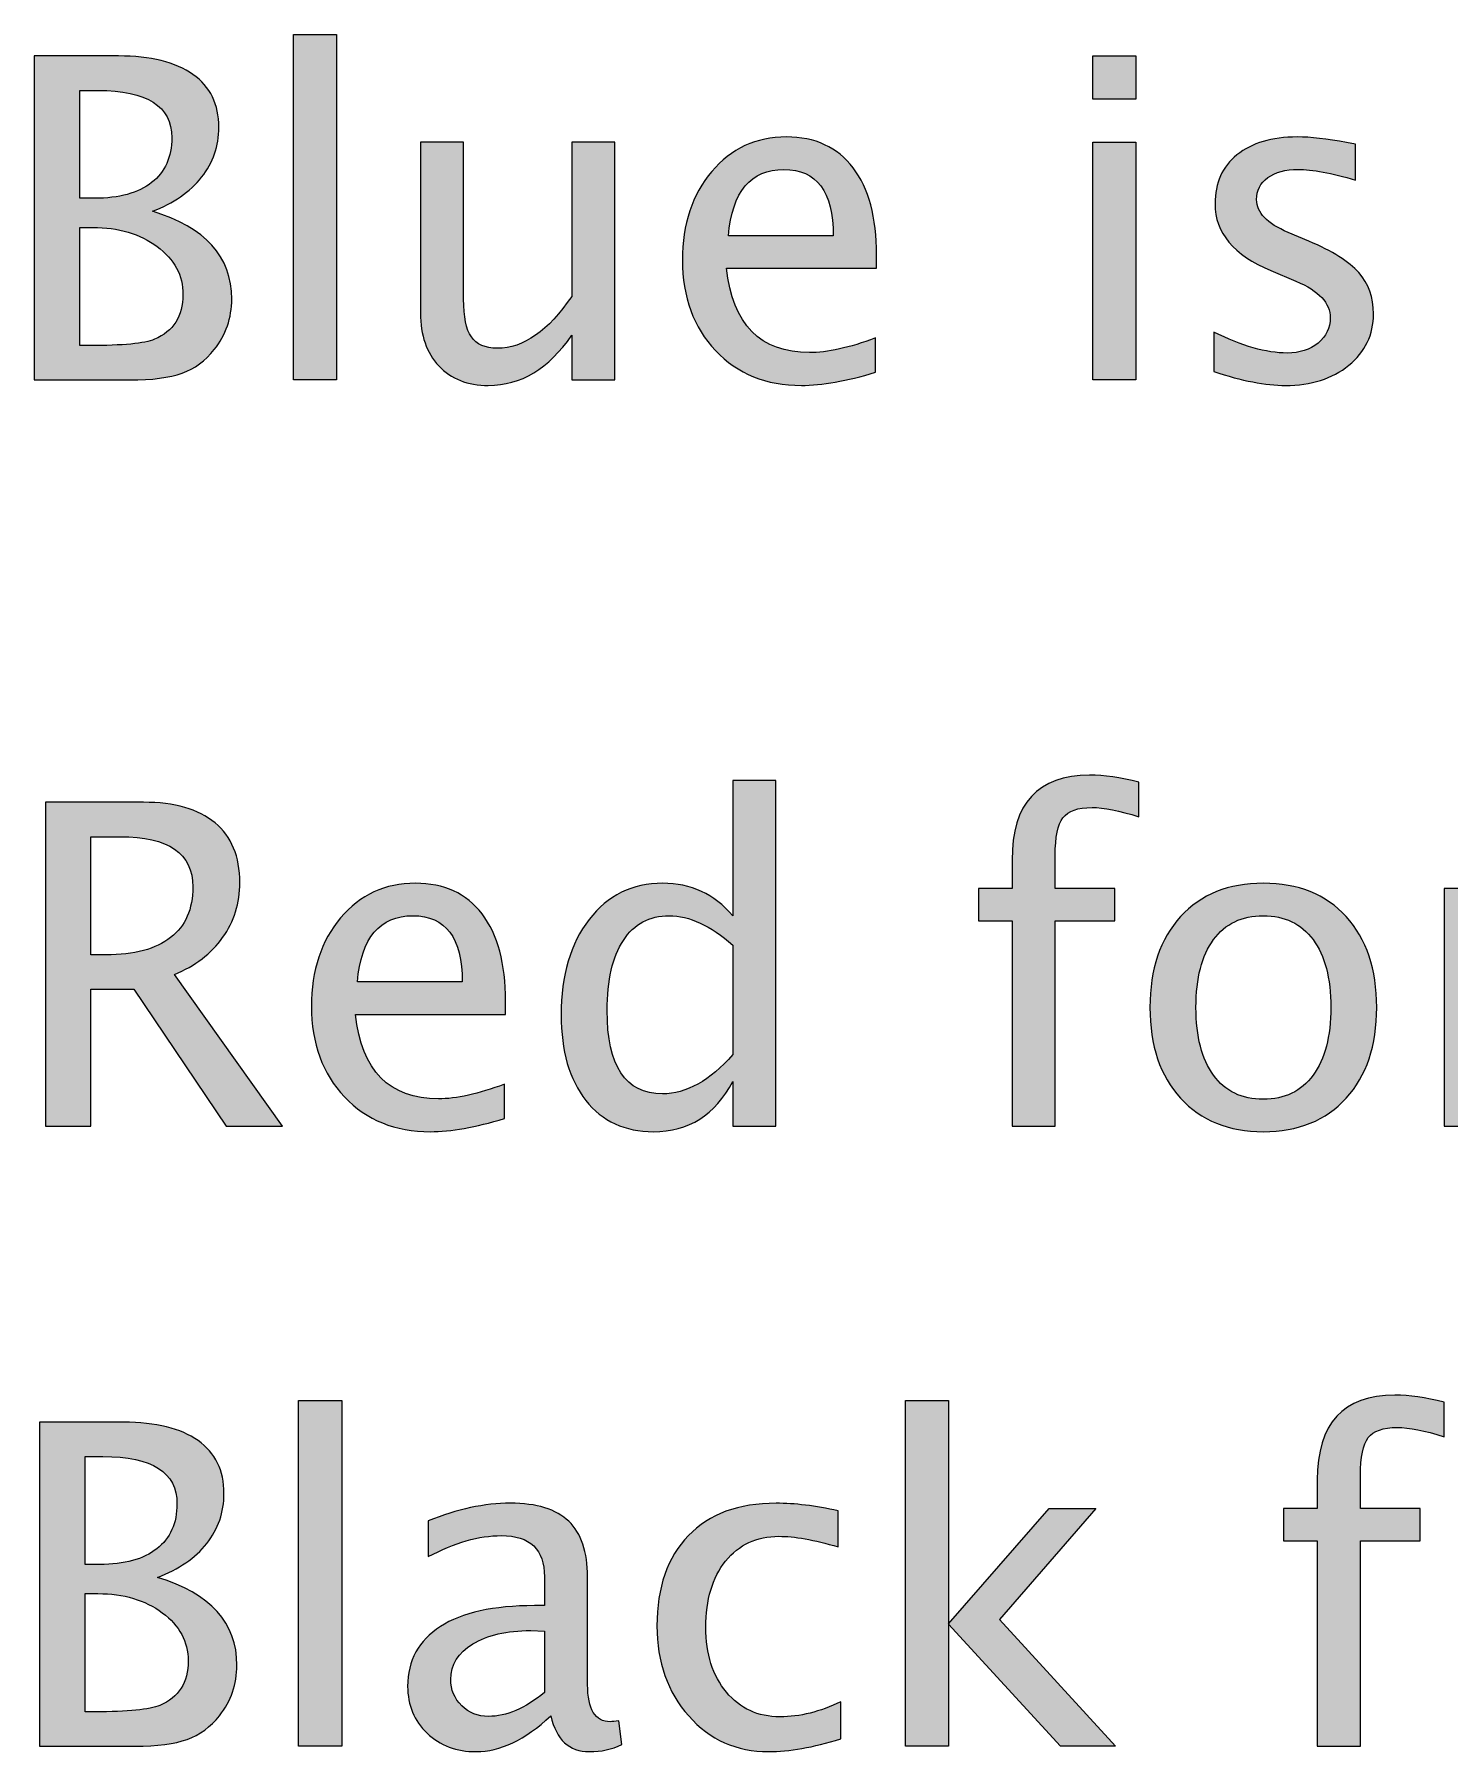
# Model space of a CAD drawing. Header units: inches. Extents: x 4 to 816, y 71 to 806.
# Drawn here: x 9.33 to 31.76, y 778.99 to 806.19 of the extents above; entities that cross this region are included whole.
import ezdxf

# ---------------------------------------------------------------- set-up
doc = ezdxf.new("R2010")
doc.units = ezdxf.units.IN
doc.header["$MEASUREMENT"] = 0
doc.layers.add('Layer 1', color=7, linetype='Continuous')

# ---------------------------------------------------------------- blocks, each defined once
blk = doc.blocks.new('block 338')
at = {"layer": 'Layer 1', "true_color": 0x00adef}
h = blk.add_hatch(color=140, dxfattribs=at)
h.dxf.hatch_style = 2
h.paths.add_polyline_path([(13.438, 800.718), (13.438, 806.194), (14.121, 806.194), (14.121, 800.718)])
h = blk.add_hatch(color=140, dxfattribs=at)
h.dxf.hatch_style = 2
edge = h.paths.add_edge_path()
edge.add_spline(control_points=[(9.332, 800.718), (9.332, 800.718), (9.332, 805.851), (9.332, 805.851), (9.332, 805.851), (10.664, 805.851), (10.664, 805.851), (11.177, 805.851), (11.571, 805.754), (11.845, 805.559), (12.119, 805.365), (12.256, 805.085), (12.256, 804.72), (12.256, 804.424), (12.164, 804.161), (11.982, 803.93), (11.799, 803.698), (11.539, 803.519), (11.202, 803.392), (12.041, 803.135), (12.46, 802.672), (12.46, 802.001), (12.46, 801.701), (12.368, 801.434), (12.183, 801.2), (12.042, 801.022), (11.872, 800.898), (11.673, 800.826), (11.474, 800.754), (11.198, 800.718), (10.844, 800.718), (10.844, 800.718), (9.332, 800.718), (9.332, 800.718)], knot_values=[0, 0, 0, 0, 1, 1, 1, 2, 2, 2, 3, 3, 3, 4, 4, 4, 5, 5, 5, 6, 6, 6, 7, 7, 7, 8, 8, 8, 9, 9, 9, 10, 10, 10, 11, 11, 11, 11], degree=3, periodic=1)
edge = h.paths.add_edge_path()
edge.add_spline(control_points=[(10.054, 803.597), (10.054, 803.597), (10.286, 803.597), (10.286, 803.597), (10.677, 803.597), (10.978, 803.68), (11.191, 803.847), (11.404, 804.013), (11.51, 804.25), (11.51, 804.557), (11.51, 805.057), (11.12, 805.306), (10.338, 805.306), (10.338, 805.306), (10.054, 805.306), (10.054, 805.306), (10.054, 805.306), (10.054, 803.597), (10.054, 803.597)], knot_values=[0, 0, 0, 0, 1, 1, 1, 2, 2, 2, 3, 3, 3, 4, 4, 4, 5, 5, 5, 6, 6, 6, 6], degree=3, periodic=1)
edge = h.paths.add_edge_path()
edge.add_spline(control_points=[(10.054, 801.263), (10.054, 801.263), (10.202, 801.263), (10.202, 801.263), (10.735, 801.263), (11.08, 801.296), (11.237, 801.363), (11.537, 801.49), (11.687, 801.726), (11.687, 802.071), (11.687, 802.376), (11.551, 802.63), (11.279, 802.832), (11.007, 803.034), (10.666, 803.135), (10.258, 803.135), (10.258, 803.135), (10.054, 803.135), (10.054, 803.135), (10.054, 803.135), (10.054, 801.263), (10.054, 801.263)], knot_values=[0, 0, 0, 0, 1, 1, 1, 2, 2, 2, 3, 3, 3, 4, 4, 4, 5, 5, 5, 6, 6, 6, 7, 7, 7, 7], degree=3, periodic=1)
h = blk.add_hatch(color=140, dxfattribs=at)
h.dxf.hatch_style = 2
h.paths.add_polyline_path([(26.103, 805.168), (26.103, 805.851), (26.786, 805.851), (26.786, 805.168)])
h.paths.add_polyline_path([(26.103, 800.718), (26.103, 804.485), (26.786, 804.485), (26.786, 800.718)])
h = blk.add_hatch(color=140, dxfattribs=at)
h.dxf.hatch_style = 2
edge = h.paths.add_edge_path()
edge.add_spline(control_points=[(22.659, 800.84), (22.202, 800.701), (21.81, 800.632), (21.484, 800.632), (20.927, 800.632), (20.473, 800.816), (20.124, 801.184), (19.775, 801.553), (19.601, 802.03), (19.601, 802.617), (19.601, 803.187), (19.755, 803.655), (20.064, 804.02), (20.372, 804.385), (20.767, 804.568), (21.248, 804.568), (21.703, 804.568), (22.055, 804.405), (22.304, 804.08), (22.552, 803.756), (22.677, 803.295), (22.677, 802.699), (22.677, 802.699), (22.673, 802.491), (22.673, 802.491), (22.673, 802.491), (20.298, 802.491), (20.298, 802.491), (20.397, 801.598), (20.835, 801.152), (21.612, 801.152), (21.896, 801.152), (22.245, 801.229), (22.659, 801.384), (22.659, 801.384), (22.659, 800.84), (22.659, 800.84)], knot_values=[0, 0, 0, 0, 1, 1, 1, 2, 2, 2, 3, 3, 3, 4, 4, 4, 5, 5, 5, 6, 6, 6, 7, 7, 7, 8, 8, 8, 9, 9, 9, 10, 10, 10, 11, 11, 11, 12, 12, 12, 12], degree=3, periodic=1)
edge = h.paths.add_edge_path()
edge.add_spline(control_points=[(20.329, 803.004), (20.329, 803.004), (21.99, 803.004), (21.99, 803.004), (21.99, 803.704), (21.729, 804.054), (21.206, 804.054), (20.681, 804.054), (20.389, 803.704), (20.329, 803.004)], knot_values=[0, 0, 0, 0, 1, 1, 1, 2, 2, 2, 3, 3, 3, 3], degree=3, periodic=1)
h = blk.add_hatch(color=140, dxfattribs=at)
h.dxf.hatch_style = 2
edge = h.paths.add_edge_path()
edge.add_spline(control_points=[(28.017, 800.85), (28.017, 800.85), (28.017, 801.478), (28.017, 801.478), (28.463, 801.256), (28.852, 801.145), (29.182, 801.145), (29.379, 801.145), (29.542, 801.198), (29.671, 801.304), (29.801, 801.411), (29.865, 801.544), (29.865, 801.703), (29.865, 801.937), (29.684, 802.13), (29.321, 802.282), (29.321, 802.282), (28.922, 802.452), (28.922, 802.452), (28.333, 802.697), (28.038, 803.05), (28.038, 803.51), (28.038, 803.838), (28.154, 804.097), (28.386, 804.285), (28.619, 804.474), (28.937, 804.568), (29.342, 804.568), (29.552, 804.568), (29.812, 804.539), (30.122, 804.481), (30.122, 804.481), (30.264, 804.453), (30.264, 804.453), (30.264, 804.453), (30.264, 803.884), (30.264, 803.884), (29.883, 803.998), (29.579, 804.054), (29.352, 804.054), (29.153, 804.054), (28.994, 804.011), (28.875, 803.924), (28.756, 803.838), (28.697, 803.721), (28.697, 803.576), (28.697, 803.37), (28.863, 803.197), (29.196, 803.056), (29.196, 803.056), (29.526, 802.917), (29.526, 802.917), (29.898, 802.76), (30.161, 802.594), (30.316, 802.419), (30.471, 802.245), (30.549, 802.027), (30.549, 801.766), (30.549, 801.435), (30.418, 801.164), (30.157, 800.951), (29.895, 800.738), (29.561, 800.632), (29.154, 800.632), (28.842, 800.632), (28.463, 800.705), (28.017, 800.85)], knot_values=[0, 0, 0, 0, 1, 1, 1, 2, 2, 2, 3, 3, 3, 4, 4, 4, 5, 5, 5, 6, 6, 6, 7, 7, 7, 8, 8, 8, 9, 9, 9, 10, 10, 10, 11, 11, 11, 12, 12, 12, 13, 13, 13, 14, 14, 14, 15, 15, 15, 16, 16, 16, 17, 17, 17, 18, 18, 18, 19, 19, 19, 20, 20, 20, 21, 21, 21, 22, 22, 22, 22], degree=3, periodic=1)
h = blk.add_hatch(color=140, dxfattribs=at)
h.dxf.hatch_style = 2
edge = h.paths.add_edge_path()
edge.add_spline(control_points=[(17.846, 800.718), (17.846, 800.718), (17.846, 801.426), (17.846, 801.426), (17.483, 800.897), (17.043, 800.632), (16.525, 800.632), (16.196, 800.632), (15.935, 800.735), (15.741, 800.942), (15.547, 801.149), (15.45, 801.428), (15.45, 801.779), (15.45, 801.779), (15.45, 804.485), (15.45, 804.485), (15.45, 804.485), (16.133, 804.485), (16.133, 804.485), (16.133, 804.485), (16.133, 802.001), (16.133, 802.001), (16.133, 801.72), (16.174, 801.519), (16.256, 801.4), (16.338, 801.281), (16.475, 801.221), (16.667, 801.221), (17.083, 801.221), (17.476, 801.495), (17.846, 802.043), (17.846, 802.043), (17.846, 804.485), (17.846, 804.485), (17.846, 804.485), (18.529, 804.485), (18.529, 804.485), (18.529, 804.485), (18.529, 800.718), (18.529, 800.718), (18.529, 800.718), (17.846, 800.718), (17.846, 800.718)], knot_values=[0, 0, 0, 0, 1, 1, 1, 2, 2, 2, 3, 3, 3, 4, 4, 4, 5, 5, 5, 6, 6, 6, 7, 7, 7, 8, 8, 8, 9, 9, 9, 10, 10, 10, 11, 11, 11, 12, 12, 12, 13, 13, 13, 14, 14, 14, 14], degree=3, periodic=1)
at = {"layer": 'Layer 1', "lineweight": 0}
for points in [[(13.438, 800.718), (13.438, 806.194), (14.121, 806.194), (14.121, 800.718), (13.438, 800.718)], [(26.103, 805.168), (26.103, 805.851), (26.786, 805.851), (26.786, 805.168), (26.103, 805.168)], [(26.103, 800.718), (26.103, 804.485), (26.786, 804.485), (26.786, 800.718), (26.103, 800.718)]]:
    blk.add_lwpolyline(points, dxfattribs=at)
for points, knots in [([(9.332, 800.718), (9.332, 800.718), (9.332, 805.851), (9.332, 805.851), (9.332, 805.851), (10.664, 805.851), (10.664, 805.851), (11.177, 805.851), (11.571, 805.754), (11.845, 805.559), (12.119, 805.365), (12.256, 805.085), (12.256, 804.72), (12.256, 804.424), (12.164, 804.161), (11.982, 803.93), (11.799, 803.698), (11.539, 803.519), (11.202, 803.392), (12.041, 803.135), (12.46, 802.672), (12.46, 802.001), (12.46, 801.701), (12.368, 801.434), (12.183, 801.2), (12.042, 801.022), (11.872, 800.898), (11.673, 800.826), (11.474, 800.754), (11.198, 800.718), (10.844, 800.718), (10.844, 800.718), (9.332, 800.718), (9.332, 800.718)], [0, 0, 0, 0, 1, 1, 1, 2, 2, 2, 3, 3, 3, 4, 4, 4, 5, 5, 5, 6, 6, 6, 7, 7, 7, 8, 8, 8, 9, 9, 9, 10, 10, 10, 11, 11, 11, 11]), ([(10.054, 803.597), (10.054, 803.597), (10.286, 803.597), (10.286, 803.597), (10.677, 803.597), (10.978, 803.68), (11.191, 803.847), (11.404, 804.013), (11.51, 804.25), (11.51, 804.557), (11.51, 805.057), (11.12, 805.306), (10.338, 805.306), (10.338, 805.306), (10.054, 805.306), (10.054, 805.306), (10.054, 805.306), (10.054, 803.597), (10.054, 803.597)], [0, 0, 0, 0, 1, 1, 1, 2, 2, 2, 3, 3, 3, 4, 4, 4, 5, 5, 5, 6, 6, 6, 6]), ([(22.659, 800.84), (22.202, 800.701), (21.81, 800.632), (21.484, 800.632), (20.927, 800.632), (20.473, 800.816), (20.124, 801.184), (19.775, 801.553), (19.601, 802.03), (19.601, 802.617), (19.601, 803.187), (19.755, 803.655), (20.064, 804.02), (20.372, 804.385), (20.767, 804.568), (21.248, 804.568), (21.703, 804.568), (22.055, 804.405), (22.304, 804.08), (22.552, 803.756), (22.677, 803.295), (22.677, 802.699), (22.677, 802.699), (22.673, 802.491), (22.673, 802.491), (22.673, 802.491), (20.298, 802.491), (20.298, 802.491), (20.397, 801.598), (20.835, 801.152), (21.612, 801.152), (21.896, 801.152), (22.245, 801.229), (22.659, 801.384), (22.659, 801.384), (22.659, 800.84), (22.659, 800.84)], [0, 0, 0, 0, 1, 1, 1, 2, 2, 2, 3, 3, 3, 4, 4, 4, 5, 5, 5, 6, 6, 6, 7, 7, 7, 8, 8, 8, 9, 9, 9, 10, 10, 10, 11, 11, 11, 12, 12, 12, 12]), ([(28.017, 800.85), (28.017, 800.85), (28.017, 801.478), (28.017, 801.478), (28.463, 801.256), (28.852, 801.145), (29.182, 801.145), (29.379, 801.145), (29.542, 801.198), (29.671, 801.304), (29.801, 801.411), (29.865, 801.544), (29.865, 801.703), (29.865, 801.937), (29.684, 802.13), (29.321, 802.282), (29.321, 802.282), (28.922, 802.452), (28.922, 802.452), (28.333, 802.697), (28.038, 803.05), (28.038, 803.51), (28.038, 803.838), (28.154, 804.097), (28.386, 804.285), (28.619, 804.474), (28.937, 804.568), (29.342, 804.568), (29.552, 804.568), (29.812, 804.539), (30.122, 804.481), (30.122, 804.481), (30.264, 804.453), (30.264, 804.453), (30.264, 804.453), (30.264, 803.884), (30.264, 803.884), (29.883, 803.998), (29.579, 804.054), (29.352, 804.054), (29.153, 804.054), (28.994, 804.011), (28.875, 803.924), (28.756, 803.838), (28.697, 803.721), (28.697, 803.576), (28.697, 803.37), (28.863, 803.197), (29.196, 803.056), (29.196, 803.056), (29.526, 802.917), (29.526, 802.917), (29.898, 802.76), (30.161, 802.594), (30.316, 802.419), (30.471, 802.245), (30.549, 802.027), (30.549, 801.766), (30.549, 801.435), (30.418, 801.164), (30.157, 800.951), (29.895, 800.738), (29.561, 800.632), (29.154, 800.632), (28.842, 800.632), (28.463, 800.705), (28.017, 800.85)], [0, 0, 0, 0, 1, 1, 1, 2, 2, 2, 3, 3, 3, 4, 4, 4, 5, 5, 5, 6, 6, 6, 7, 7, 7, 8, 8, 8, 9, 9, 9, 10, 10, 10, 11, 11, 11, 12, 12, 12, 13, 13, 13, 14, 14, 14, 15, 15, 15, 16, 16, 16, 17, 17, 17, 18, 18, 18, 19, 19, 19, 20, 20, 20, 21, 21, 21, 22, 22, 22, 22]), ([(17.846, 800.718), (17.846, 800.718), (17.846, 801.426), (17.846, 801.426), (17.483, 800.897), (17.043, 800.632), (16.525, 800.632), (16.196, 800.632), (15.935, 800.735), (15.741, 800.942), (15.547, 801.149), (15.45, 801.428), (15.45, 801.779), (15.45, 801.779), (15.45, 804.485), (15.45, 804.485), (15.45, 804.485), (16.133, 804.485), (16.133, 804.485), (16.133, 804.485), (16.133, 802.001), (16.133, 802.001), (16.133, 801.72), (16.174, 801.519), (16.256, 801.4), (16.338, 801.281), (16.475, 801.221), (16.667, 801.221), (17.083, 801.221), (17.476, 801.495), (17.846, 802.043), (17.846, 802.043), (17.846, 804.485), (17.846, 804.485), (17.846, 804.485), (18.529, 804.485), (18.529, 804.485), (18.529, 804.485), (18.529, 800.718), (18.529, 800.718), (18.529, 800.718), (17.846, 800.718), (17.846, 800.718)], [0, 0, 0, 0, 1, 1, 1, 2, 2, 2, 3, 3, 3, 4, 4, 4, 5, 5, 5, 6, 6, 6, 7, 7, 7, 8, 8, 8, 9, 9, 9, 10, 10, 10, 11, 11, 11, 12, 12, 12, 13, 13, 13, 14, 14, 14, 14]), ([(20.329, 803.004), (20.329, 803.004), (21.99, 803.004), (21.99, 803.004), (21.99, 803.704), (21.729, 804.054), (21.206, 804.054), (20.681, 804.054), (20.389, 803.704), (20.329, 803.004)], [0, 0, 0, 0, 1, 1, 1, 2, 2, 2, 3, 3, 3, 3]), ([(10.054, 801.263), (10.054, 801.263), (10.202, 801.263), (10.202, 801.263), (10.735, 801.263), (11.08, 801.296), (11.237, 801.363), (11.537, 801.49), (11.687, 801.726), (11.687, 802.071), (11.687, 802.376), (11.551, 802.63), (11.279, 802.832), (11.007, 803.034), (10.666, 803.135), (10.258, 803.135), (10.258, 803.135), (10.054, 803.135), (10.054, 803.135), (10.054, 803.135), (10.054, 801.263), (10.054, 801.263)], [0, 0, 0, 0, 1, 1, 1, 2, 2, 2, 3, 3, 3, 4, 4, 4, 5, 5, 5, 6, 6, 6, 7, 7, 7, 7])]:
    blk.add_open_spline(points, degree=3, knots=knots, dxfattribs=at)
blk = doc.blocks.new('block 337')
at = {"layer": 'Layer 1'}
blk.add_blockref('block 338', (0, 0), dxfattribs=at)
blk = doc.blocks.new('block 340')
at = {"layer": 'Layer 1', "true_color": 0xed1c24}
h = blk.add_hatch(color=240, dxfattribs=at)
h.dxf.hatch_style = 2
edge = h.paths.add_edge_path()
edge.add_spline(control_points=[(24.823, 788.896), (24.823, 788.896), (24.823, 792.148), (24.823, 792.148), (24.823, 792.148), (24.289, 792.148), (24.289, 792.148), (24.289, 792.148), (24.289, 792.662), (24.289, 792.662), (24.289, 792.662), (24.823, 792.662), (24.823, 792.662), (24.823, 792.662), (24.823, 793.112), (24.823, 793.112), (24.823, 794.009), (25.232, 794.458), (26.051, 794.458), (26.279, 794.458), (26.539, 794.42), (26.831, 794.344), (26.831, 794.344), (26.831, 793.799), (26.831, 793.799), (26.522, 793.896), (26.276, 793.945), (26.09, 793.945), (25.865, 793.945), (25.712, 793.891), (25.629, 793.783), (25.547, 793.676), (25.506, 793.476), (25.506, 793.185), (25.506, 793.185), (25.506, 792.662), (25.506, 792.662), (25.506, 792.662), (26.449, 792.662), (26.449, 792.662), (26.449, 792.662), (26.449, 792.148), (26.449, 792.148), (26.449, 792.148), (25.506, 792.148), (25.506, 792.148), (25.506, 792.148), (25.506, 788.896), (25.506, 788.896), (25.506, 788.896), (24.823, 788.896), (24.823, 788.896)], knot_values=[0, 0, 0, 0, 1, 1, 1, 2, 2, 2, 3, 3, 3, 4, 4, 4, 5, 5, 5, 6, 6, 6, 7, 7, 7, 8, 8, 8, 9, 9, 9, 10, 10, 10, 11, 11, 11, 12, 12, 12, 13, 13, 13, 14, 14, 14, 15, 15, 15, 16, 16, 16, 17, 17, 17, 17], degree=3, periodic=1)
h = blk.add_hatch(color=240, dxfattribs=at)
h.dxf.hatch_style = 2
edge = h.paths.add_edge_path()
edge.add_spline(control_points=[(20.398, 788.896), (20.398, 788.896), (20.398, 789.603), (20.398, 789.603), (20.12, 789.074), (19.701, 788.809), (19.141, 788.809), (18.687, 788.809), (18.33, 788.974), (18.07, 789.305), (17.809, 789.635), (17.679, 790.087), (17.679, 790.661), (17.679, 791.287), (17.827, 791.791), (18.122, 792.172), (18.417, 792.554), (18.805, 792.745), (19.287, 792.745), (19.734, 792.745), (20.104, 792.574), (20.398, 792.231), (20.398, 792.231), (20.398, 794.371), (20.398, 794.371), (20.398, 794.371), (21.081, 794.371), (21.081, 794.371), (21.081, 794.371), (21.081, 788.896), (21.081, 788.896), (21.081, 788.896), (20.398, 788.896), (20.398, 788.896)], knot_values=[0, 0, 0, 0, 1, 1, 1, 2, 2, 2, 3, 3, 3, 4, 4, 4, 5, 5, 5, 6, 6, 6, 7, 7, 7, 8, 8, 8, 9, 9, 9, 10, 10, 10, 11, 11, 11, 11], degree=3, periodic=1)
edge = h.paths.add_edge_path()
edge.add_spline(control_points=[(20.398, 791.764), (20.044, 792.075), (19.708, 792.231), (19.391, 792.231), (19.078, 792.231), (18.836, 792.101), (18.664, 791.84), (18.493, 791.579), (18.407, 791.209), (18.407, 790.73), (18.407, 789.849), (18.699, 789.409), (19.283, 789.409), (19.663, 789.409), (20.034, 789.616), (20.398, 790.03), (20.398, 790.03), (20.398, 791.764), (20.398, 791.764)], knot_values=[0, 0, 0, 0, 1, 1, 1, 2, 2, 2, 3, 3, 3, 4, 4, 4, 5, 5, 5, 6, 6, 6, 6], degree=3, periodic=1)
h = blk.add_hatch(color=240, dxfattribs=at)
h.dxf.hatch_style = 2
edge = h.paths.add_edge_path()
edge.add_spline(control_points=[(9.509, 788.896), (9.509, 788.896), (9.509, 794.028), (9.509, 794.028), (9.509, 794.028), (11.063, 794.028), (11.063, 794.028), (11.555, 794.028), (11.932, 793.919), (12.195, 793.702), (12.457, 793.485), (12.588, 793.169), (12.588, 792.755), (12.588, 792.429), (12.498, 792.139), (12.316, 791.885), (12.135, 791.631), (11.88, 791.435), (11.552, 791.299), (11.552, 791.299), (13.265, 788.896), (13.265, 788.896), (13.265, 788.896), (12.37, 788.896), (12.37, 788.896), (12.37, 788.896), (10.908, 791.066), (10.908, 791.066), (10.908, 791.066), (10.23, 791.066), (10.23, 791.066), (10.23, 791.066), (10.23, 788.896), (10.23, 788.896), (10.23, 788.896), (9.509, 788.896), (9.509, 788.896)], knot_values=[0, 0, 0, 0, 1, 1, 1, 2, 2, 2, 3, 3, 3, 4, 4, 4, 5, 5, 5, 6, 6, 6, 7, 7, 7, 8, 8, 8, 9, 9, 9, 10, 10, 10, 11, 11, 11, 12, 12, 12, 12], degree=3, periodic=1)
edge = h.paths.add_edge_path()
edge.add_spline(control_points=[(10.23, 791.611), (10.23, 791.611), (10.467, 791.611), (10.467, 791.611), (10.916, 791.611), (11.258, 791.702), (11.492, 791.885), (11.726, 792.067), (11.843, 792.334), (11.843, 792.686), (11.843, 793.217), (11.458, 793.483), (10.689, 793.483), (10.689, 793.483), (10.23, 793.483), (10.23, 793.483), (10.23, 793.483), (10.23, 791.611), (10.23, 791.611)], knot_values=[0, 0, 0, 0, 1, 1, 1, 2, 2, 2, 3, 3, 3, 4, 4, 4, 5, 5, 5, 6, 6, 6, 6], degree=3, periodic=1)
h = blk.add_hatch(color=240, dxfattribs=at)
h.dxf.hatch_style = 2
edge = h.paths.add_edge_path()
edge.add_spline(control_points=[(16.781, 789.017), (16.323, 788.878), (15.931, 788.809), (15.605, 788.809), (15.048, 788.809), (14.595, 788.993), (14.246, 789.361), (13.897, 789.73), (13.723, 790.207), (13.723, 790.794), (13.723, 791.365), (13.877, 791.832), (14.185, 792.197), (14.494, 792.562), (14.889, 792.745), (15.37, 792.745), (15.825, 792.745), (16.177, 792.582), (16.426, 792.258), (16.674, 791.933), (16.798, 791.472), (16.798, 790.876), (16.798, 790.876), (16.795, 790.668), (16.795, 790.668), (16.795, 790.668), (14.419, 790.668), (14.419, 790.668), (14.519, 789.775), (14.957, 789.329), (15.734, 789.329), (16.018, 789.329), (16.367, 789.406), (16.781, 789.561), (16.781, 789.561), (16.781, 789.017), (16.781, 789.017)], knot_values=[0, 0, 0, 0, 1, 1, 1, 2, 2, 2, 3, 3, 3, 4, 4, 4, 5, 5, 5, 6, 6, 6, 7, 7, 7, 8, 8, 8, 9, 9, 9, 10, 10, 10, 11, 11, 11, 12, 12, 12, 12], degree=3, periodic=1)
edge = h.paths.add_edge_path()
edge.add_spline(control_points=[(14.451, 791.181), (14.451, 791.181), (16.112, 791.181), (16.112, 791.181), (16.112, 791.881), (15.851, 792.231), (15.328, 792.231), (14.803, 792.231), (14.511, 791.881), (14.451, 791.181)], knot_values=[0, 0, 0, 0, 1, 1, 1, 2, 2, 2, 3, 3, 3, 3], degree=3, periodic=1)
h = blk.add_hatch(color=240, dxfattribs=at)
h.dxf.hatch_style = 2
edge = h.paths.add_edge_path()
edge.add_spline(control_points=[(28.804, 788.809), (28.251, 788.809), (27.814, 788.986), (27.491, 789.339), (27.169, 789.693), (27.008, 790.173), (27.008, 790.779), (27.008, 791.384), (27.169, 791.863), (27.491, 792.216), (27.814, 792.568), (28.251, 792.745), (28.804, 792.745), (29.357, 792.745), (29.794, 792.568), (30.117, 792.216), (30.439, 791.863), (30.6, 791.384), (30.6, 790.779), (30.6, 790.173), (30.439, 789.693), (30.117, 789.339), (29.794, 788.986), (29.357, 788.809), (28.804, 788.809)], knot_values=[0, 0, 0, 0, 1, 1, 1, 2, 2, 2, 3, 3, 3, 4, 4, 4, 5, 5, 5, 6, 6, 6, 7, 7, 7, 8, 8, 8, 8], degree=3, periodic=1)
edge = h.paths.add_edge_path()
edge.add_spline(control_points=[(28.802, 789.322), (29.142, 789.322), (29.405, 789.449), (29.591, 789.703), (29.779, 789.958), (29.872, 790.316), (29.872, 790.779), (29.872, 791.241), (29.779, 791.599), (29.591, 791.852), (29.405, 792.105), (29.142, 792.231), (28.802, 792.231), (28.463, 792.231), (28.2, 792.105), (28.014, 791.852), (27.829, 791.599), (27.736, 791.241), (27.736, 790.779), (27.736, 790.316), (27.829, 789.958), (28.014, 789.703), (28.2, 789.449), (28.463, 789.322), (28.802, 789.322)], knot_values=[0, 0, 0, 0, 1, 1, 1, 2, 2, 2, 3, 3, 3, 4, 4, 4, 5, 5, 5, 6, 6, 6, 7, 7, 7, 8, 8, 8, 8], degree=3, periodic=1)
h = blk.add_hatch(color=240, dxfattribs=at)
h.dxf.hatch_style = 2
edge = h.paths.add_edge_path()
edge.add_spline(control_points=[(31.668, 788.896), (31.668, 788.896), (31.668, 792.662), (31.668, 792.662), (31.668, 792.662), (32.352, 792.662), (32.352, 792.662), (32.352, 792.662), (32.352, 791.954), (32.352, 791.954), (32.622, 792.481), (33.015, 792.745), (33.531, 792.745), (33.6, 792.745), (33.673, 792.739), (33.749, 792.727), (33.749, 792.727), (33.749, 792.086), (33.749, 792.086), (33.631, 792.125), (33.527, 792.145), (33.437, 792.145), (33.005, 792.145), (32.643, 791.889), (32.352, 791.376), (32.352, 791.376), (32.352, 788.896), (32.352, 788.896), (32.352, 788.896), (31.668, 788.896), (31.668, 788.896)], knot_values=[0, 0, 0, 0, 1, 1, 1, 2, 2, 2, 3, 3, 3, 4, 4, 4, 5, 5, 5, 6, 6, 6, 7, 7, 7, 8, 8, 8, 9, 9, 9, 10, 10, 10, 10], degree=3, periodic=1)
at = {"layer": 'Layer 1', "lineweight": 0}
for points, knots in [([(24.823, 788.896), (24.823, 788.896), (24.823, 792.148), (24.823, 792.148), (24.823, 792.148), (24.289, 792.148), (24.289, 792.148), (24.289, 792.148), (24.289, 792.662), (24.289, 792.662), (24.289, 792.662), (24.823, 792.662), (24.823, 792.662), (24.823, 792.662), (24.823, 793.112), (24.823, 793.112), (24.823, 794.009), (25.232, 794.458), (26.051, 794.458), (26.279, 794.458), (26.539, 794.42), (26.831, 794.344), (26.831, 794.344), (26.831, 793.799), (26.831, 793.799), (26.522, 793.896), (26.276, 793.945), (26.09, 793.945), (25.865, 793.945), (25.712, 793.891), (25.629, 793.783), (25.547, 793.676), (25.506, 793.476), (25.506, 793.185), (25.506, 793.185), (25.506, 792.662), (25.506, 792.662), (25.506, 792.662), (26.449, 792.662), (26.449, 792.662), (26.449, 792.662), (26.449, 792.148), (26.449, 792.148), (26.449, 792.148), (25.506, 792.148), (25.506, 792.148), (25.506, 792.148), (25.506, 788.896), (25.506, 788.896), (25.506, 788.896), (24.823, 788.896), (24.823, 788.896)], [0, 0, 0, 0, 1, 1, 1, 2, 2, 2, 3, 3, 3, 4, 4, 4, 5, 5, 5, 6, 6, 6, 7, 7, 7, 8, 8, 8, 9, 9, 9, 10, 10, 10, 11, 11, 11, 12, 12, 12, 13, 13, 13, 14, 14, 14, 15, 15, 15, 16, 16, 16, 17, 17, 17, 17]), ([(20.398, 788.896), (20.398, 788.896), (20.398, 789.603), (20.398, 789.603), (20.12, 789.074), (19.701, 788.809), (19.141, 788.809), (18.687, 788.809), (18.33, 788.974), (18.07, 789.305), (17.809, 789.635), (17.679, 790.087), (17.679, 790.661), (17.679, 791.287), (17.827, 791.791), (18.122, 792.172), (18.417, 792.554), (18.805, 792.745), (19.287, 792.745), (19.734, 792.745), (20.104, 792.574), (20.398, 792.231), (20.398, 792.231), (20.398, 794.371), (20.398, 794.371), (20.398, 794.371), (21.081, 794.371), (21.081, 794.371), (21.081, 794.371), (21.081, 788.896), (21.081, 788.896), (21.081, 788.896), (20.398, 788.896), (20.398, 788.896)], [0, 0, 0, 0, 1, 1, 1, 2, 2, 2, 3, 3, 3, 4, 4, 4, 5, 5, 5, 6, 6, 6, 7, 7, 7, 8, 8, 8, 9, 9, 9, 10, 10, 10, 11, 11, 11, 11]), ([(9.509, 788.896), (9.509, 788.896), (9.509, 794.028), (9.509, 794.028), (9.509, 794.028), (11.063, 794.028), (11.063, 794.028), (11.555, 794.028), (11.932, 793.919), (12.195, 793.702), (12.457, 793.485), (12.588, 793.169), (12.588, 792.755), (12.588, 792.429), (12.498, 792.139), (12.316, 791.885), (12.135, 791.631), (11.88, 791.435), (11.552, 791.299), (11.552, 791.299), (13.265, 788.896), (13.265, 788.896), (13.265, 788.896), (12.37, 788.896), (12.37, 788.896), (12.37, 788.896), (10.908, 791.066), (10.908, 791.066), (10.908, 791.066), (10.23, 791.066), (10.23, 791.066), (10.23, 791.066), (10.23, 788.896), (10.23, 788.896), (10.23, 788.896), (9.509, 788.896), (9.509, 788.896)], [0, 0, 0, 0, 1, 1, 1, 2, 2, 2, 3, 3, 3, 4, 4, 4, 5, 5, 5, 6, 6, 6, 7, 7, 7, 8, 8, 8, 9, 9, 9, 10, 10, 10, 11, 11, 11, 12, 12, 12, 12]), ([(10.23, 791.611), (10.23, 791.611), (10.467, 791.611), (10.467, 791.611), (10.916, 791.611), (11.258, 791.702), (11.492, 791.885), (11.726, 792.067), (11.843, 792.334), (11.843, 792.686), (11.843, 793.217), (11.458, 793.483), (10.689, 793.483), (10.689, 793.483), (10.23, 793.483), (10.23, 793.483), (10.23, 793.483), (10.23, 791.611), (10.23, 791.611)], [0, 0, 0, 0, 1, 1, 1, 2, 2, 2, 3, 3, 3, 4, 4, 4, 5, 5, 5, 6, 6, 6, 6]), ([(16.781, 789.017), (16.323, 788.878), (15.931, 788.809), (15.605, 788.809), (15.048, 788.809), (14.595, 788.993), (14.246, 789.361), (13.897, 789.73), (13.723, 790.207), (13.723, 790.794), (13.723, 791.365), (13.877, 791.832), (14.185, 792.197), (14.494, 792.562), (14.889, 792.745), (15.37, 792.745), (15.825, 792.745), (16.177, 792.582), (16.426, 792.258), (16.674, 791.933), (16.798, 791.472), (16.798, 790.876), (16.798, 790.876), (16.795, 790.668), (16.795, 790.668), (16.795, 790.668), (14.419, 790.668), (14.419, 790.668), (14.519, 789.775), (14.957, 789.329), (15.734, 789.329), (16.018, 789.329), (16.367, 789.406), (16.781, 789.561), (16.781, 789.561), (16.781, 789.017), (16.781, 789.017)], [0, 0, 0, 0, 1, 1, 1, 2, 2, 2, 3, 3, 3, 4, 4, 4, 5, 5, 5, 6, 6, 6, 7, 7, 7, 8, 8, 8, 9, 9, 9, 10, 10, 10, 11, 11, 11, 12, 12, 12, 12]), ([(28.804, 788.809), (28.251, 788.809), (27.814, 788.986), (27.491, 789.339), (27.169, 789.693), (27.008, 790.173), (27.008, 790.779), (27.008, 791.384), (27.169, 791.863), (27.491, 792.216), (27.814, 792.568), (28.251, 792.745), (28.804, 792.745), (29.357, 792.745), (29.794, 792.568), (30.117, 792.216), (30.439, 791.863), (30.6, 791.384), (30.6, 790.779), (30.6, 790.173), (30.439, 789.693), (30.117, 789.339), (29.794, 788.986), (29.357, 788.809), (28.804, 788.809)], [0, 0, 0, 0, 1, 1, 1, 2, 2, 2, 3, 3, 3, 4, 4, 4, 5, 5, 5, 6, 6, 6, 7, 7, 7, 8, 8, 8, 8]), ([(31.668, 788.896), (31.668, 788.896), (31.668, 792.662), (31.668, 792.662), (31.668, 792.662), (32.352, 792.662), (32.352, 792.662), (32.352, 792.662), (32.352, 791.954), (32.352, 791.954), (32.622, 792.481), (33.015, 792.745), (33.531, 792.745), (33.6, 792.745), (33.673, 792.739), (33.749, 792.727), (33.749, 792.727), (33.749, 792.086), (33.749, 792.086), (33.631, 792.125), (33.527, 792.145), (33.437, 792.145), (33.005, 792.145), (32.643, 791.889), (32.352, 791.376), (32.352, 791.376), (32.352, 788.896), (32.352, 788.896), (32.352, 788.896), (31.668, 788.896), (31.668, 788.896)], [0, 0, 0, 0, 1, 1, 1, 2, 2, 2, 3, 3, 3, 4, 4, 4, 5, 5, 5, 6, 6, 6, 7, 7, 7, 8, 8, 8, 9, 9, 9, 10, 10, 10, 10]), ([(14.451, 791.181), (14.451, 791.181), (16.112, 791.181), (16.112, 791.181), (16.112, 791.881), (15.851, 792.231), (15.328, 792.231), (14.803, 792.231), (14.511, 791.881), (14.451, 791.181)], [0, 0, 0, 0, 1, 1, 1, 2, 2, 2, 3, 3, 3, 3]), ([(20.398, 791.764), (20.044, 792.075), (19.708, 792.231), (19.391, 792.231), (19.078, 792.231), (18.836, 792.101), (18.664, 791.84), (18.493, 791.579), (18.407, 791.209), (18.407, 790.73), (18.407, 789.849), (18.699, 789.409), (19.283, 789.409), (19.663, 789.409), (20.034, 789.616), (20.398, 790.03), (20.398, 790.03), (20.398, 791.764), (20.398, 791.764)], [0, 0, 0, 0, 1, 1, 1, 2, 2, 2, 3, 3, 3, 4, 4, 4, 5, 5, 5, 6, 6, 6, 6]), ([(28.802, 789.322), (29.142, 789.322), (29.405, 789.449), (29.591, 789.703), (29.779, 789.958), (29.872, 790.316), (29.872, 790.779), (29.872, 791.241), (29.779, 791.599), (29.591, 791.852), (29.405, 792.105), (29.142, 792.231), (28.802, 792.231), (28.463, 792.231), (28.2, 792.105), (28.014, 791.852), (27.829, 791.599), (27.736, 791.241), (27.736, 790.779), (27.736, 790.316), (27.829, 789.958), (28.014, 789.703), (28.2, 789.449), (28.463, 789.322), (28.802, 789.322)], [0, 0, 0, 0, 1, 1, 1, 2, 2, 2, 3, 3, 3, 4, 4, 4, 5, 5, 5, 6, 6, 6, 7, 7, 7, 8, 8, 8, 8])]:
    blk.add_open_spline(points, degree=3, knots=knots, dxfattribs=at)
blk = doc.blocks.new('block 339')
at = {"layer": 'Layer 1'}
blk.add_blockref('block 340', (0, 0), dxfattribs=at)
blk = doc.blocks.new('block 342')
at = {"layer": 'Layer 1', "true_color": 0x231f20}
h = blk.add_hatch(color=250, dxfattribs=at)
h.dxf.hatch_style = 2
h.paths.add_polyline_path([(13.52, 779.074), (13.52, 784.55), (14.203, 784.55), (14.203, 779.074)])
h = blk.add_hatch(color=250, dxfattribs=at)
h.dxf.hatch_style = 2
h.paths.add_polyline_path([(23.133, 779.074), (23.133, 784.55), (23.816, 784.55), (23.816, 781.012), (25.411, 782.84), (26.148, 782.84), (24.622, 781.081), (26.463, 779.074), (25.588, 779.074), (23.816, 781.006), (23.816, 779.074)])
h = blk.add_hatch(color=250, dxfattribs=at)
h.dxf.hatch_style = 2
edge = h.paths.add_edge_path()
edge.add_spline(control_points=[(29.659, 779.074), (29.659, 779.074), (29.659, 782.327), (29.659, 782.327), (29.659, 782.327), (29.125, 782.327), (29.125, 782.327), (29.125, 782.327), (29.125, 782.84), (29.125, 782.84), (29.125, 782.84), (29.659, 782.84), (29.659, 782.84), (29.659, 782.84), (29.659, 783.291), (29.659, 783.291), (29.659, 784.188), (30.068, 784.636), (30.887, 784.636), (31.116, 784.636), (31.376, 784.598), (31.667, 784.522), (31.667, 784.522), (31.667, 783.977), (31.667, 783.977), (31.359, 784.074), (31.112, 784.123), (30.926, 784.123), (30.701, 784.123), (30.548, 784.069), (30.466, 783.962), (30.384, 783.854), (30.342, 783.655), (30.342, 783.364), (30.342, 783.364), (30.342, 782.84), (30.342, 782.84), (30.342, 782.84), (31.286, 782.84), (31.286, 782.84), (31.286, 782.84), (31.286, 782.327), (31.286, 782.327), (31.286, 782.327), (30.342, 782.327), (30.342, 782.327), (30.342, 782.327), (30.342, 779.074), (30.342, 779.074), (30.342, 779.074), (29.659, 779.074), (29.659, 779.074)], knot_values=[0, 0, 0, 0, 1, 1, 1, 2, 2, 2, 3, 3, 3, 4, 4, 4, 5, 5, 5, 6, 6, 6, 7, 7, 7, 8, 8, 8, 9, 9, 9, 10, 10, 10, 11, 11, 11, 12, 12, 12, 13, 13, 13, 14, 14, 14, 15, 15, 15, 16, 16, 16, 17, 17, 17, 17], degree=3, periodic=1)
h = blk.add_hatch(color=250, dxfattribs=at)
h.dxf.hatch_style = 2
edge = h.paths.add_edge_path()
edge.add_spline(control_points=[(9.414, 779.074), (9.414, 779.074), (9.414, 784.206), (9.414, 784.206), (9.414, 784.206), (10.746, 784.206), (10.746, 784.206), (11.259, 784.206), (11.653, 784.109), (11.927, 783.915), (12.2, 783.721), (12.337, 783.441), (12.337, 783.076), (12.337, 782.78), (12.246, 782.516), (12.064, 782.285), (11.881, 782.054), (11.621, 781.875), (11.283, 781.748), (12.122, 781.491), (12.542, 781.027), (12.542, 780.357), (12.542, 780.056), (12.45, 779.789), (12.265, 779.556), (12.124, 779.378), (11.954, 779.253), (11.755, 779.181), (11.556, 779.11), (11.28, 779.074), (10.926, 779.074), (10.926, 779.074), (9.414, 779.074), (9.414, 779.074)], knot_values=[0, 0, 0, 0, 1, 1, 1, 2, 2, 2, 3, 3, 3, 4, 4, 4, 5, 5, 5, 6, 6, 6, 7, 7, 7, 8, 8, 8, 9, 9, 9, 10, 10, 10, 11, 11, 11, 11], degree=3, periodic=1)
edge = h.paths.add_edge_path()
edge.add_spline(control_points=[(10.135, 781.952), (10.135, 781.952), (10.368, 781.952), (10.368, 781.952), (10.758, 781.952), (11.06, 782.035), (11.273, 782.202), (11.486, 782.368), (11.592, 782.605), (11.592, 782.913), (11.592, 783.412), (11.201, 783.662), (10.42, 783.662), (10.42, 783.662), (10.135, 783.662), (10.135, 783.662), (10.135, 783.662), (10.135, 781.952), (10.135, 781.952)], knot_values=[0, 0, 0, 0, 1, 1, 1, 2, 2, 2, 3, 3, 3, 4, 4, 4, 5, 5, 5, 6, 6, 6, 6], degree=3, periodic=1)
edge = h.paths.add_edge_path()
edge.add_spline(control_points=[(10.135, 779.618), (10.135, 779.618), (10.284, 779.618), (10.284, 779.618), (10.817, 779.618), (11.162, 779.652), (11.319, 779.719), (11.619, 779.846), (11.769, 780.082), (11.769, 780.426), (11.769, 780.732), (11.633, 780.985), (11.36, 781.187), (11.088, 781.39), (10.748, 781.491), (10.34, 781.491), (10.34, 781.491), (10.135, 781.491), (10.135, 781.491), (10.135, 781.491), (10.135, 779.618), (10.135, 779.618)], knot_values=[0, 0, 0, 0, 1, 1, 1, 2, 2, 2, 3, 3, 3, 4, 4, 4, 5, 5, 5, 6, 6, 6, 7, 7, 7, 7], degree=3, periodic=1)
h = blk.add_hatch(color=250, dxfattribs=at)
h.dxf.hatch_style = 2
edge = h.paths.add_edge_path()
edge.add_spline(control_points=[(17.515, 779.552), (17.106, 779.176), (16.712, 778.987), (16.333, 778.987), (16.02, 778.987), (15.761, 779.085), (15.556, 779.28), (15.35, 779.476), (15.247, 779.722), (15.247, 780.021), (15.247, 780.432), (15.42, 780.748), (15.765, 780.969), (16.111, 781.19), (16.608, 781.3), (17.255, 781.3), (17.255, 781.3), (17.414, 781.3), (17.414, 781.3), (17.414, 781.3), (17.414, 781.755), (17.414, 781.755), (17.414, 782.191), (17.187, 782.41), (16.731, 782.41), (16.378, 782.41), (15.991, 782.299), (15.573, 782.077), (15.573, 782.077), (15.573, 782.642), (15.573, 782.642), (16.033, 782.829), (16.467, 782.923), (16.873, 782.923), (17.292, 782.923), (17.6, 782.828), (17.799, 782.637), (17.998, 782.446), (18.098, 782.152), (18.098, 781.755), (18.098, 781.755), (18.098, 780.049), (18.098, 780.049), (18.098, 779.657), (18.218, 779.462), (18.458, 779.462), (18.488, 779.462), (18.532, 779.467), (18.59, 779.476), (18.59, 779.476), (18.639, 779.098), (18.639, 779.098), (18.484, 779.024), (18.313, 778.987), (18.125, 778.987), (17.806, 778.987), (17.603, 779.176), (17.515, 779.552)], knot_values=[0, 0, 0, 0, 1, 1, 1, 2, 2, 2, 3, 3, 3, 4, 4, 4, 5, 5, 5, 6, 6, 6, 7, 7, 7, 8, 8, 8, 9, 9, 9, 10, 10, 10, 11, 11, 11, 12, 12, 12, 13, 13, 13, 14, 14, 14, 15, 15, 15, 16, 16, 16, 17, 17, 17, 18, 18, 18, 19, 19, 19, 19], degree=3, periodic=1)
edge = h.paths.add_edge_path()
edge.add_spline(control_points=[(17.414, 779.923), (17.414, 779.923), (17.414, 780.898), (17.414, 780.898), (17.414, 780.898), (17.196, 780.905), (17.196, 780.905), (16.817, 780.905), (16.511, 780.834), (16.279, 780.693), (16.046, 780.552), (15.93, 780.365), (15.93, 780.132), (15.93, 779.968), (15.988, 779.829), (16.104, 779.715), (16.219, 779.602), (16.36, 779.546), (16.527, 779.546), (16.811, 779.546), (17.107, 779.672), (17.414, 779.923)], knot_values=[0, 0, 0, 0, 1, 1, 1, 2, 2, 2, 3, 3, 3, 4, 4, 4, 5, 5, 5, 6, 6, 6, 7, 7, 7, 7], degree=3, periodic=1)
h = blk.add_hatch(color=250, dxfattribs=at)
h.dxf.hatch_style = 2
edge = h.paths.add_edge_path()
edge.add_spline(control_points=[(22.11, 779.188), (21.668, 779.054), (21.287, 778.987), (20.965, 778.987), (20.457, 778.987), (20.035, 779.176), (19.7, 779.552), (19.365, 779.929), (19.197, 780.404), (19.197, 780.978), (19.197, 781.59), (19.363, 782.068), (19.695, 782.41), (20.026, 782.752), (20.489, 782.923), (21.083, 782.923), (21.377, 782.923), (21.705, 782.883), (22.068, 782.802), (22.068, 782.802), (22.068, 782.23), (22.068, 782.23), (21.683, 782.343), (21.369, 782.399), (21.127, 782.399), (20.776, 782.399), (20.495, 782.268), (20.285, 782.006), (20.075, 781.743), (19.97, 781.394), (19.97, 780.957), (19.97, 780.534), (20.079, 780.192), (20.296, 779.93), (20.513, 779.669), (20.796, 779.539), (21.147, 779.539), (21.459, 779.539), (21.78, 779.618), (22.11, 779.778), (22.11, 779.778), (22.11, 779.188), (22.11, 779.188)], knot_values=[0, 0, 0, 0, 1, 1, 1, 2, 2, 2, 3, 3, 3, 4, 4, 4, 5, 5, 5, 6, 6, 6, 7, 7, 7, 8, 8, 8, 9, 9, 9, 10, 10, 10, 11, 11, 11, 12, 12, 12, 13, 13, 13, 14, 14, 14, 14], degree=3, periodic=1)
at = {"layer": 'Layer 1', "lineweight": 0}
for points in [[(13.52, 779.074), (13.52, 784.55), (14.203, 784.55), (14.203, 779.074), (13.52, 779.074)], [(23.133, 779.074), (23.133, 784.55), (23.816, 784.55), (23.816, 781.012), (25.411, 782.84), (26.148, 782.84), (24.622, 781.081), (26.463, 779.074), (25.588, 779.074), (23.816, 781.006), (23.816, 779.074), (23.133, 779.074)]]:
    blk.add_lwpolyline(points, dxfattribs=at)
for points, knots in [([(29.659, 779.074), (29.659, 779.074), (29.659, 782.327), (29.659, 782.327), (29.659, 782.327), (29.125, 782.327), (29.125, 782.327), (29.125, 782.327), (29.125, 782.84), (29.125, 782.84), (29.125, 782.84), (29.659, 782.84), (29.659, 782.84), (29.659, 782.84), (29.659, 783.291), (29.659, 783.291), (29.659, 784.188), (30.068, 784.636), (30.887, 784.636), (31.116, 784.636), (31.376, 784.598), (31.667, 784.522), (31.667, 784.522), (31.667, 783.977), (31.667, 783.977), (31.359, 784.074), (31.112, 784.123), (30.926, 784.123), (30.701, 784.123), (30.548, 784.069), (30.466, 783.962), (30.384, 783.854), (30.342, 783.655), (30.342, 783.364), (30.342, 783.364), (30.342, 782.84), (30.342, 782.84), (30.342, 782.84), (31.286, 782.84), (31.286, 782.84), (31.286, 782.84), (31.286, 782.327), (31.286, 782.327), (31.286, 782.327), (30.342, 782.327), (30.342, 782.327), (30.342, 782.327), (30.342, 779.074), (30.342, 779.074), (30.342, 779.074), (29.659, 779.074), (29.659, 779.074)], [0, 0, 0, 0, 1, 1, 1, 2, 2, 2, 3, 3, 3, 4, 4, 4, 5, 5, 5, 6, 6, 6, 7, 7, 7, 8, 8, 8, 9, 9, 9, 10, 10, 10, 11, 11, 11, 12, 12, 12, 13, 13, 13, 14, 14, 14, 15, 15, 15, 16, 16, 16, 17, 17, 17, 17]), ([(9.414, 779.074), (9.414, 779.074), (9.414, 784.206), (9.414, 784.206), (9.414, 784.206), (10.746, 784.206), (10.746, 784.206), (11.259, 784.206), (11.653, 784.109), (11.927, 783.915), (12.2, 783.721), (12.337, 783.441), (12.337, 783.076), (12.337, 782.78), (12.246, 782.516), (12.064, 782.285), (11.881, 782.054), (11.621, 781.875), (11.283, 781.748), (12.122, 781.491), (12.542, 781.027), (12.542, 780.357), (12.542, 780.056), (12.45, 779.789), (12.265, 779.556), (12.124, 779.378), (11.954, 779.253), (11.755, 779.181), (11.556, 779.11), (11.28, 779.074), (10.926, 779.074), (10.926, 779.074), (9.414, 779.074), (9.414, 779.074)], [0, 0, 0, 0, 1, 1, 1, 2, 2, 2, 3, 3, 3, 4, 4, 4, 5, 5, 5, 6, 6, 6, 7, 7, 7, 8, 8, 8, 9, 9, 9, 10, 10, 10, 11, 11, 11, 11]), ([(10.135, 781.952), (10.135, 781.952), (10.368, 781.952), (10.368, 781.952), (10.758, 781.952), (11.06, 782.035), (11.273, 782.202), (11.486, 782.368), (11.592, 782.605), (11.592, 782.913), (11.592, 783.412), (11.201, 783.662), (10.42, 783.662), (10.42, 783.662), (10.135, 783.662), (10.135, 783.662), (10.135, 783.662), (10.135, 781.952), (10.135, 781.952)], [0, 0, 0, 0, 1, 1, 1, 2, 2, 2, 3, 3, 3, 4, 4, 4, 5, 5, 5, 6, 6, 6, 6]), ([(17.515, 779.552), (17.106, 779.176), (16.712, 778.987), (16.333, 778.987), (16.02, 778.987), (15.761, 779.085), (15.556, 779.28), (15.35, 779.476), (15.247, 779.722), (15.247, 780.021), (15.247, 780.432), (15.42, 780.748), (15.765, 780.969), (16.111, 781.19), (16.608, 781.3), (17.255, 781.3), (17.255, 781.3), (17.414, 781.3), (17.414, 781.3), (17.414, 781.3), (17.414, 781.755), (17.414, 781.755), (17.414, 782.191), (17.187, 782.41), (16.731, 782.41), (16.378, 782.41), (15.991, 782.299), (15.573, 782.077), (15.573, 782.077), (15.573, 782.642), (15.573, 782.642), (16.033, 782.829), (16.467, 782.923), (16.873, 782.923), (17.292, 782.923), (17.6, 782.828), (17.799, 782.637), (17.998, 782.446), (18.098, 782.152), (18.098, 781.755), (18.098, 781.755), (18.098, 780.049), (18.098, 780.049), (18.098, 779.657), (18.218, 779.462), (18.458, 779.462), (18.488, 779.462), (18.532, 779.467), (18.59, 779.476), (18.59, 779.476), (18.639, 779.098), (18.639, 779.098), (18.484, 779.024), (18.313, 778.987), (18.125, 778.987), (17.806, 778.987), (17.603, 779.176), (17.515, 779.552)], [0, 0, 0, 0, 1, 1, 1, 2, 2, 2, 3, 3, 3, 4, 4, 4, 5, 5, 5, 6, 6, 6, 7, 7, 7, 8, 8, 8, 9, 9, 9, 10, 10, 10, 11, 11, 11, 12, 12, 12, 13, 13, 13, 14, 14, 14, 15, 15, 15, 16, 16, 16, 17, 17, 17, 18, 18, 18, 19, 19, 19, 19]), ([(22.11, 779.188), (21.668, 779.054), (21.287, 778.987), (20.965, 778.987), (20.457, 778.987), (20.035, 779.176), (19.7, 779.552), (19.365, 779.929), (19.197, 780.404), (19.197, 780.978), (19.197, 781.59), (19.363, 782.068), (19.695, 782.41), (20.026, 782.752), (20.489, 782.923), (21.083, 782.923), (21.377, 782.923), (21.705, 782.883), (22.068, 782.802), (22.068, 782.802), (22.068, 782.23), (22.068, 782.23), (21.683, 782.343), (21.369, 782.399), (21.127, 782.399), (20.776, 782.399), (20.495, 782.268), (20.285, 782.006), (20.075, 781.743), (19.97, 781.394), (19.97, 780.957), (19.97, 780.534), (20.079, 780.192), (20.296, 779.93), (20.513, 779.669), (20.796, 779.539), (21.147, 779.539), (21.459, 779.539), (21.78, 779.618), (22.11, 779.778), (22.11, 779.778), (22.11, 779.188), (22.11, 779.188)], [0, 0, 0, 0, 1, 1, 1, 2, 2, 2, 3, 3, 3, 4, 4, 4, 5, 5, 5, 6, 6, 6, 7, 7, 7, 8, 8, 8, 9, 9, 9, 10, 10, 10, 11, 11, 11, 12, 12, 12, 13, 13, 13, 14, 14, 14, 14]), ([(10.135, 779.618), (10.135, 779.618), (10.284, 779.618), (10.284, 779.618), (10.817, 779.618), (11.162, 779.652), (11.319, 779.719), (11.619, 779.846), (11.769, 780.082), (11.769, 780.426), (11.769, 780.732), (11.633, 780.985), (11.36, 781.187), (11.088, 781.39), (10.748, 781.491), (10.34, 781.491), (10.34, 781.491), (10.135, 781.491), (10.135, 781.491), (10.135, 781.491), (10.135, 779.618), (10.135, 779.618)], [0, 0, 0, 0, 1, 1, 1, 2, 2, 2, 3, 3, 3, 4, 4, 4, 5, 5, 5, 6, 6, 6, 7, 7, 7, 7]), ([(17.414, 779.923), (17.414, 779.923), (17.414, 780.898), (17.414, 780.898), (17.414, 780.898), (17.196, 780.905), (17.196, 780.905), (16.817, 780.905), (16.511, 780.834), (16.279, 780.693), (16.046, 780.552), (15.93, 780.365), (15.93, 780.132), (15.93, 779.968), (15.988, 779.829), (16.104, 779.715), (16.219, 779.602), (16.36, 779.546), (16.527, 779.546), (16.811, 779.546), (17.107, 779.672), (17.414, 779.923)], [0, 0, 0, 0, 1, 1, 1, 2, 2, 2, 3, 3, 3, 4, 4, 4, 5, 5, 5, 6, 6, 6, 7, 7, 7, 7])]:
    blk.add_open_spline(points, degree=3, knots=knots, dxfattribs=at)
blk = doc.blocks.new('block 341')
at = {"layer": 'Layer 1'}
blk.add_blockref('block 342', (0, 0), dxfattribs=at)

msp = doc.modelspace()

# ---------------------------------------------------------------- block references
at = {"layer": 'Layer 1'}
for name in ['block 337', 'block 339', 'block 341']:
    msp.add_blockref(name, (0, 0), dxfattribs=at)

doc.saveas('drawing.dxf')
